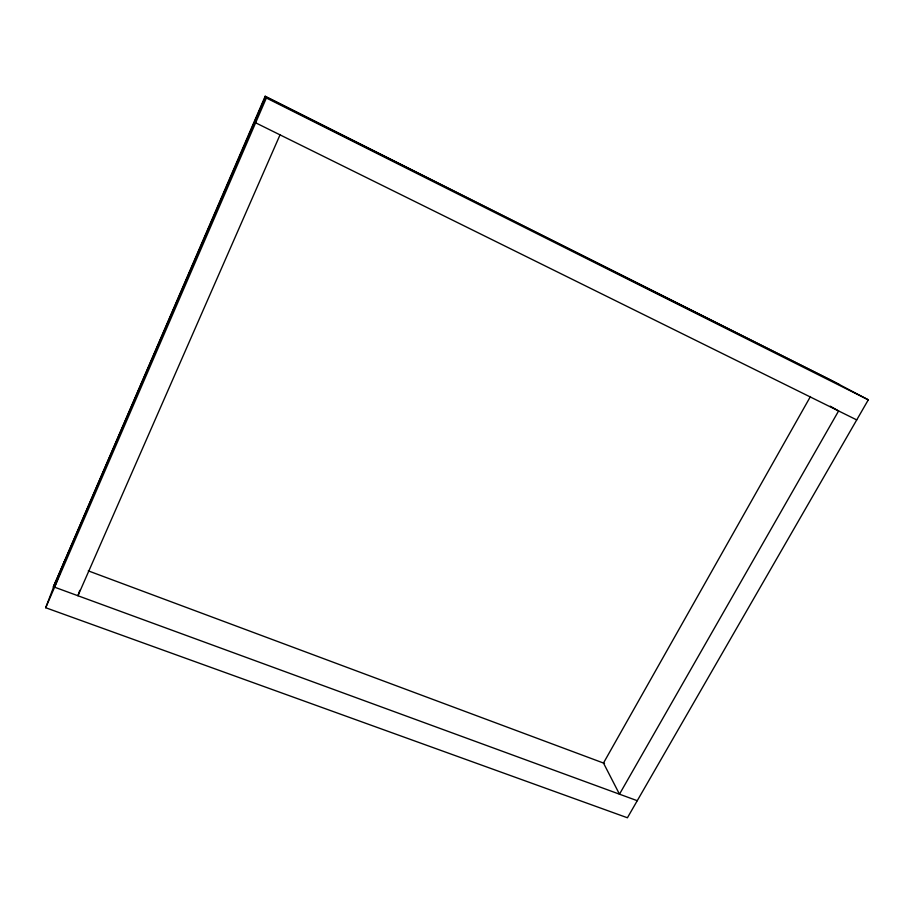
<?xml version="1.0" encoding="UTF-8"?>
<svg xmlns="http://www.w3.org/2000/svg" width="914" height="914" viewBox="0 0 914 914"><rect width="100%" height="100%" fill="white"/><g stroke="black" fill="none" stroke-linecap="round" stroke-linejoin="round"><path stroke-width="1.37" d="M79.735 590.364L77.964 595.757L280.027 134.861M64.209 561.882L54.589 587.188L637.252 800.698M839.52 384.645L265.471 96.667L53.298 587.096L265.186 96.233L830.061 379.664L868.3 399.829L627.415 817.767L45.7 607.73L55.708 581.521M45.7 607.73L266.374 97.981L265.186 96.233M810.467 396.493L603.48 763.041L619.475 794.186L838.595 410.957L830.255 406.182M88.281 570.862L604.52 763.43M856.726 419.914L255.623 122.796L255.314 120.157M266.374 97.981L868.3 399.829"/></g></svg>
